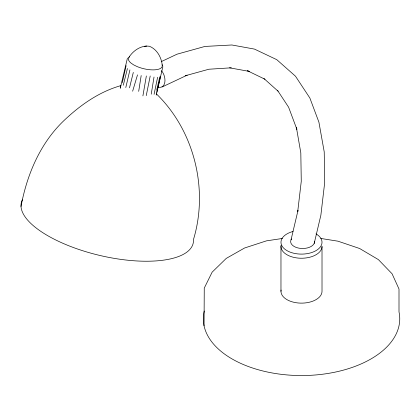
<?xml version="1.0" encoding="UTF-8"?>
<svg xmlns="http://www.w3.org/2000/svg" width="420" height="420" viewBox="0 0 420 420"><rect width="100%" height="100%" fill="white"/><g stroke="black" fill="none" stroke-linecap="round" stroke-linejoin="round"><path stroke-width="0.63" d="M138.684 91.366L141.188 75.547M151.232 94.19L154.019 77.028M142.905 95.876L146.359 75.947M146.244 95.603L150.213 75.978M154.082 94.343L157.61 77.254M122.304 82.635L126.116 65.62M156.686 90.19L159.789 76.823M156.817 92.337L160.461 76.739M125.79 87.554L129.922 69.898M21 206.493C27.074 174.116 40.535 142.317 65.037 119.558C81.06 104.522 99.629 91.628 120.971 85.586M156.182 95.12L162.881 66.728M291.05 239.789L297.99 210.472L297.707 211.727L301.266 181.314L300.815 152.891L296.363 127.208L296.882 129.302L288.619 107.237L277.442 90.248M314.218 243.369L320.875 215.187L324.707 182.469L324.224 151.893L318.911 122.173L309.876 98.044L295.486 76.209L276.775 59.666L254.468 49.093L231.887 44.987L204.928 46.436L177.025 54.191L161.285 61.609M123.296 85.234L127.418 68.534M129.512 87.833L133.313 72.419M127.444 58.107L120.246 88.242L120.745 86.499M132.641 91.208L137.508 74.87M128.83 57.472C133.088 50.663 141.115 45.066 149.431 46.268C157.133 49.329 161.574 57.661 162.293 65.615M158.088 87.365C167.396 88.636 165.979 75.212 161.369 70.702M162.062 87.003L187.136 75.18L185.661 75.632M185.167 75.779L208.892 69.232L231.326 67.809M282.397 238.471L266.448 240.859L244.592 247.994L226.254 258.394L212.142 272.16L204.251 288.125L204.052 325.81M144.386 46.305L145.556 46.169M145.945 46.116L146.738 46.027M320.801 238.45L337.958 241.185L359.635 248.514L378.394 259.607L392.086 273.788L399 289.007L399 311.887A98.217 56.705 0 0 1 300.757 375.548A98.217 56.705 0 0 1 204.251 311.005M229.535 67.814L249.338 71.411L247.564 70.739M247.553 70.802L264.968 79.249M263.944 78.545L278.098 91.219M156.35 93.844C194.224 130.51 208.745 189.158 193.478 239.505A88.284 33.285 13.3 0 1 100.406 255.586A88.284 33.285 13.3 0 1 22.407 199.794M280.969 246.398L280.969 291.286M162.094 64.701A17.372 6.547 13.3 0 1 155.085 69.809A17.372 6.547 13.3 0 1 137.188 66.612L133.607 64.864L130.83 62.942A17.372 6.547 13.3 0 1 129.491 56.768M281.085 245.159A20.522 11.849 0 0 0 300.421 258.227A20.522 11.849 0 0 0 322.014 246.398L322.014 291.286A20.522 11.849 0 0 1 300.421 303.119A20.522 11.849 0 0 1 281.085 290.052M316.003 233.888A20.522 11.849 0 0 1 314.165 251.585A20.522 11.849 0 0 1 283.952 248.414A20.522 11.849 0 0 1 293.018 231.478M314.627 241.579A11.996 6.925 0 0 1 300.295 248.372A11.996 6.925 0 0 1 291.554 238.928"/></g></svg>
